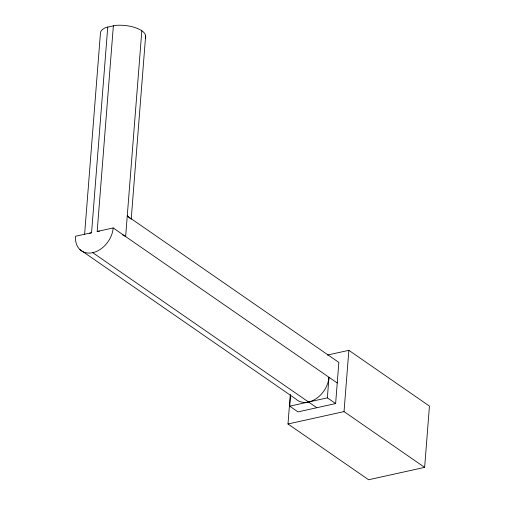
<?xml version="1.0" encoding="UTF-8"?>
<svg xmlns="http://www.w3.org/2000/svg" width="505" height="505" viewBox="0 0 505 505"><rect width="100%" height="100%" fill="white"/><g stroke="black" fill="none" stroke-linecap="round" stroke-linejoin="round"><path stroke-width="0.76" d="M84.6 234.421L100.362 34.138A22.757 9.582 4.5 0 1 105.873 27.523L115.613 25.376A22.757 9.582 4.5 0 1 145.288 38.21M89.682 233.304L91.556 232.723L107.754 26.942M99.422 231.151L97.181 231.479L113.372 25.704M141.823 30.78L125.631 236.555A22.757 9.582 4.5 0 0 122.431 234.749M131.199 219.359L145.648 35.729M327.36 355.065L348.854 350.325L429.452 406.096L424.629 467.377L368.587 479.75L287.989 423.979L290.28 394.91M129.892 218.394A22.757 9.582 4.5 0 0 127.247 215.976L338.861 362.42L335.623 403.571L297.988 411.884L289.725 406.165L290.627 394.733M335.623 403.571L327.36 397.858L328.982 377.279A22.757 16.722 -55.3 0 1 315.865 398.855A22.757 16.722 -55.3 0 1 295.709 398.918L79.916 249.59M424.629 467.377L344.031 411.607L348.854 350.325M91.556 232.723L75.548 236.252A22.757 16.722 -55.3 0 0 92.75 252.677L316.805 407.724M97.181 231.479L113.183 227.944L337.239 382.992M289.725 406.165L327.36 397.858M287.989 423.979L344.031 411.607M113.183 227.944A22.757 16.722 -55.3 0 1 92.75 252.677"/></g></svg>
